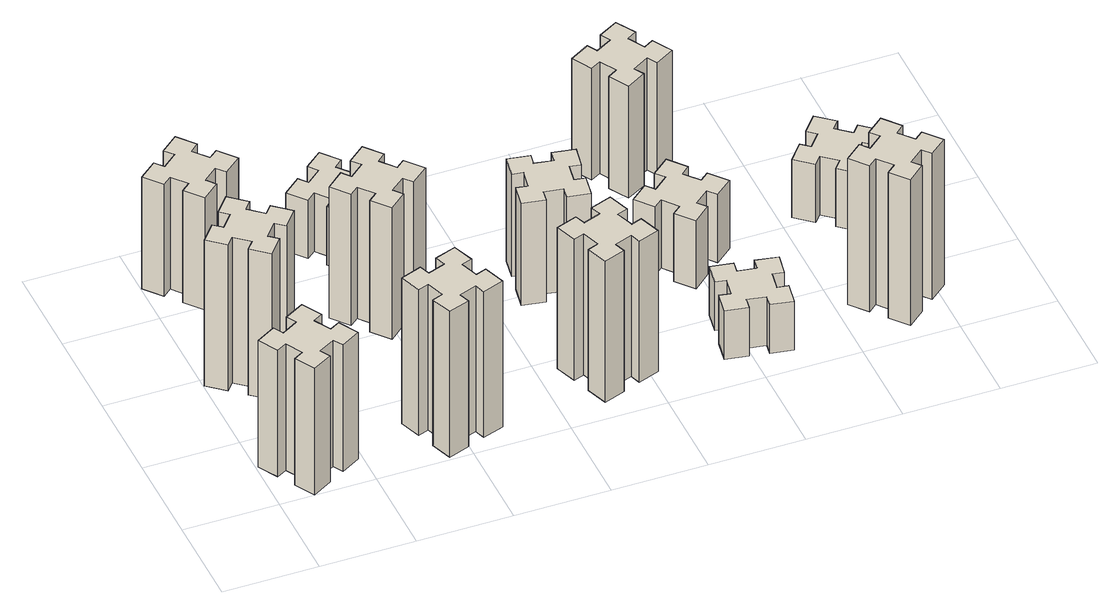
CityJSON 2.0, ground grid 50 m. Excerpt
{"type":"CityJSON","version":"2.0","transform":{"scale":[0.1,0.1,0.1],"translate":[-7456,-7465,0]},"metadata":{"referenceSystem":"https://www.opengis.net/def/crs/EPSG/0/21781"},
"CityObjects":{
"building1":{"type":"Building","attributes":{"class":"1000","function":"1000","usage":"1000","yearOfConstruction":2016,"roofType":"1000","measuredHeight":78,"storeysAboveGround":30,"storeysBelowGround":0},"geometry":[{"type":"Solid","lod":"1","boundaries":[[[[0,1,2,3,4,5,6,7,8,9,10,11,12,13,14,15,16,17,18,19]],[[17,16,20,21]],[[16,15,22,20]],[[15,14,23,22]],[[14,13,24,23]],[[13,12,25,24]],[[12,11,26,25]],[[11,10,27,26]],[[10,9,28,27]],[[9,8,29,28]],[[8,7,30,29]],[[7,6,31,30]],[[6,5,32,31]],[[5,4,33,32]],[[4,3,34,33]],[[3,2,35,34]],[[2,1,36,35]],[[1,0,37,36]],[[0,19,38,37]],[[19,18,39,38]],[[18,17,21,39]],[[24,25,26,27,28,29,30,31,32,33,34,35,36,37,38,39,21,20,22,23]]]]}]},
"building2":{"type":"Building","attributes":{"class":"1000","function":"1000","usage":"1000","yearOfConstruction":2016,"roofType":"1000","measuredHeight":90,"storeysAboveGround":30,"storeysBelowGround":0},"geometry":[{"type":"Solid","lod":"1","boundaries":[[[[40,41,42,43,44,45,46,47,48,49,50,51,52,53,54,55,56,57,58,59]],[[57,56,60,61]],[[56,55,62,60]],[[55,54,63,62]],[[54,53,64,63]],[[53,52,65,64]],[[52,51,66,65]],[[51,50,67,66]],[[50,49,68,67]],[[49,48,69,68]],[[48,47,70,69]],[[47,46,71,70]],[[46,45,72,71]],[[45,44,73,72]],[[44,43,74,73]],[[43,42,75,74]],[[42,41,76,75]],[[41,40,77,76]],[[40,59,78,77]],[[59,58,79,78]],[[58,57,61,79]],[[64,65,66,67,68,69,70,71,72,73,74,75,76,77,78,79,61,60,62,63]]]]}]},
"building3":{"type":"Building","attributes":{"class":"1000","function":"1000","usage":"1000","yearOfConstruction":2016,"roofType":"1000","measuredHeight":69,"storeysAboveGround":30,"storeysBelowGround":0},"geometry":[{"type":"Solid","lod":"1","boundaries":[[[[80,81,82,83,84,85,86,87,88,89,90,91,92,93,94,95,96,97,98,99]],[[97,96,100,101]],[[96,95,102,100]],[[95,94,103,102]],[[94,93,104,103]],[[93,92,105,104]],[[92,91,106,105]],[[91,90,107,106]],[[90,89,108,107]],[[89,88,109,108]],[[88,87,110,109]],[[87,86,111,110]],[[86,85,112,111]],[[85,84,113,112]],[[84,83,114,113]],[[83,82,115,114]],[[82,81,116,115]],[[81,80,117,116]],[[80,99,118,117]],[[99,98,119,118]],[[98,97,101,119]],[[104,105,106,107,108,109,110,111,112,113,114,115,116,117,118,119,101,100,102,103]]]]}]},
"building4":{"type":"Building","attributes":{"class":"1000","function":"1000","usage":"1000","yearOfConstruction":2016,"roofType":"1000","measuredHeight":90,"storeysAboveGround":30,"storeysBelowGround":0},"geometry":[{"type":"Solid","lod":"1","boundaries":[[[[120,121,122,123,124,125,126,127,128,129,130,131,132,133,134,135,136,137,138,139]],[[137,136,140,141]],[[136,135,142,140]],[[135,134,143,142]],[[134,133,144,143]],[[133,132,145,144]],[[132,131,146,145]],[[131,130,147,146]],[[130,129,148,147]],[[129,128,149,148]],[[128,127,150,149]],[[127,126,151,150]],[[126,125,152,151]],[[125,124,153,152]],[[124,123,154,153]],[[123,122,155,154]],[[122,121,156,155]],[[121,120,157,156]],[[120,139,158,157]],[[139,138,159,158]],[[138,137,141,159]],[[144,145,146,147,148,149,150,151,152,153,154,155,156,157,158,159,141,140,142,143]]]]}]},
"building5":{"type":"Building","attributes":{"class":"1000","function":"1000","usage":"1000","yearOfConstruction":2016,"roofType":"1000","measuredHeight":81,"storeysAboveGround":30,"storeysBelowGround":0},"geometry":[{"type":"Solid","lod":"1","boundaries":[[[[160,161,162,163,164,165,166,167,168,169,170,171,172,173,174,175,176,177,178,179]],[[177,176,180,181]],[[176,175,182,180]],[[175,174,183,182]],[[174,173,184,183]],[[173,172,185,184]],[[172,171,186,185]],[[171,170,187,186]],[[170,169,188,187]],[[169,168,189,188]],[[168,167,190,189]],[[167,166,191,190]],[[166,165,192,191]],[[165,164,193,192]],[[164,163,194,193]],[[163,162,195,194]],[[162,161,196,195]],[[161,160,197,196]],[[160,179,198,197]],[[179,178,199,198]],[[178,177,181,199]],[[184,185,186,187,188,189,190,191,192,193,194,195,196,197,198,199,181,180,182,183]]]]}]},
"building6":{"type":"Building","attributes":{"class":"1000","function":"1000","usage":"1000","yearOfConstruction":2016,"roofType":"1000","measuredHeight":36,"storeysAboveGround":30,"storeysBelowGround":0},"geometry":[{"type":"Solid","lod":"1","boundaries":[[[[200,201,202,203,204,205,206,207,208,209,210,211,212,213,214,215,216,217,218,219]],[[217,216,220,221]],[[216,215,222,220]],[[215,214,223,222]],[[214,213,224,223]],[[213,212,225,224]],[[212,211,226,225]],[[211,210,227,226]],[[210,209,228,227]],[[209,208,229,228]],[[208,207,230,229]],[[207,206,231,230]],[[206,205,232,231]],[[205,204,233,232]],[[204,203,234,233]],[[203,202,235,234]],[[202,201,236,235]],[[201,200,237,236]],[[200,219,238,237]],[[219,218,239,238]],[[218,217,221,239]],[[224,225,226,227,228,229,230,231,232,233,234,235,236,237,238,239,221,220,222,223]]]]}]},
"building7":{"type":"Building","attributes":{"class":"1000","function":"1000","usage":"1000","yearOfConstruction":2016,"roofType":"1000","measuredHeight":87,"storeysAboveGround":30,"storeysBelowGround":0},"geometry":[{"type":"Solid","lod":"1","boundaries":[[[[240,241,242,243,244,245,246,247,248,249,250,251,252,253,254,255,256,257,258,259]],[[257,256,260,261]],[[256,255,262,260]],[[255,254,263,262]],[[254,253,264,263]],[[253,252,265,264]],[[252,251,266,265]],[[251,250,267,266]],[[250,249,268,267]],[[249,248,269,268]],[[248,247,270,269]],[[247,246,271,270]],[[246,245,272,271]],[[245,244,273,272]],[[244,243,274,273]],[[243,242,275,274]],[[242,241,276,275]],[[241,240,277,276]],[[240,259,278,277]],[[259,258,279,278]],[[258,257,261,279]],[[264,265,266,267,268,269,270,271,272,273,274,275,276,277,278,279,261,260,262,263]]]]}]},
"building8":{"type":"Building","attributes":{"class":"1000","function":"1000","usage":"1000","yearOfConstruction":2016,"roofType":"1000","measuredHeight":63,"storeysAboveGround":30,"storeysBelowGround":0},"geometry":[{"type":"Solid","lod":"1","boundaries":[[[[280,281,282,283,284,285,286,287,288,289,290,291,292,293,294,295,296,297,298,299]],[[297,296,300,301]],[[296,295,302,300]],[[295,294,303,302]],[[294,293,304,303]],[[293,292,305,304]],[[292,291,306,305]],[[291,290,307,306]],[[290,289,308,307]],[[289,288,309,308]],[[288,287,310,309]],[[287,286,311,310]],[[286,285,312,311]],[[285,284,313,312]],[[284,283,314,313]],[[283,282,315,314]],[[282,281,316,315]],[[281,280,317,316]],[[280,299,318,317]],[[299,298,319,318]],[[298,297,301,319]],[[304,305,306,307,308,309,310,311,312,313,314,315,316,317,318,319,301,300,302,303]]]]}]},
"building9":{"type":"Building","attributes":{"class":"1000","function":"1000","usage":"1000","yearOfConstruction":2016,"roofType":"1000","measuredHeight":30,"storeysAboveGround":30,"storeysBelowGround":0},"geometry":[{"type":"Solid","lod":"1","boundaries":[[[[320,321,322,323,324,325,326,327,328,329,330,331,332,333,334,335,336,337,338,339]],[[337,336,340,341]],[[336,335,342,340]],[[335,334,343,342]],[[334,333,344,343]],[[333,332,345,344]],[[332,331,346,345]],[[331,330,347,346]],[[330,329,348,347]],[[329,328,349,348]],[[328,327,350,349]],[[327,326,351,350]],[[326,325,352,351]],[[325,324,353,352]],[[324,323,354,353]],[[323,322,355,354]],[[322,321,356,355]],[[321,320,357,356]],[[320,339,358,357]],[[339,338,359,358]],[[338,337,341,359]],[[344,345,346,347,348,349,350,351,352,353,354,355,356,357,358,359,341,340,342,343]]]]}]},
"building10":{"type":"Building","attributes":{"class":"1000","function":"1000","usage":"1000","yearOfConstruction":2016,"roofType":"1000","measuredHeight":42,"storeysAboveGround":30,"storeysBelowGround":0},"geometry":[{"type":"Solid","lod":"1","boundaries":[[[[360,361,362,363,364,365,366,367,368,369,370,371,372,373,374,375,376,377,378,379]],[[377,376,380,381]],[[376,375,382,380]],[[375,374,383,382]],[[374,373,384,383]],[[373,372,385,384]],[[372,371,386,385]],[[371,370,387,386]],[[370,369,388,387]],[[369,368,389,388]],[[368,367,390,389]],[[367,366,391,390]],[[366,365,392,391]],[[365,364,393,392]],[[364,363,394,393]],[[363,362,395,394]],[[362,361,396,395]],[[361,360,397,396]],[[360,379,398,397]],[[379,378,399,398]],[[378,377,381,399]],[[384,385,386,387,388,389,390,391,392,393,394,395,396,397,398,399,381,380,382,383]]]]}]},
"building11":{"type":"Building","attributes":{"class":"1000","function":"1000","usage":"1000","yearOfConstruction":2016,"roofType":"1000","measuredHeight":69,"storeysAboveGround":30,"storeysBelowGround":0},"geometry":[{"type":"Solid","lod":"1","boundaries":[[[[400,401,402,403,404,405,406,407,408,409,410,411,412,413,414,415,416,417,418,419]],[[417,416,420,421]],[[416,415,422,420]],[[415,414,423,422]],[[414,413,424,423]],[[413,412,425,424]],[[412,411,426,425]],[[411,410,427,426]],[[410,409,428,427]],[[409,408,429,428]],[[408,407,430,429]],[[407,406,431,430]],[[406,405,432,431]],[[405,404,433,432]],[[404,403,434,433]],[[403,402,435,434]],[[402,401,436,435]],[[401,400,437,436]],[[400,419,438,437]],[[419,418,439,438]],[[418,417,421,439]],[[424,425,426,427,428,429,430,431,432,433,434,435,436,437,438,439,421,420,422,423]]]]}]},
"building12":{"type":"Building","attributes":{"class":"1000","function":"1000","usage":"1000","yearOfConstruction":2016,"roofType":"1000","measuredHeight":90,"storeysAboveGround":30,"storeysBelowGround":0},"geometry":[{"type":"Solid","lod":"1","boundaries":[[[[440,441,442,443,444,445,446,447,448,449,450,451,452,453,454,455,456,457,458,459]],[[457,456,460,461]],[[456,455,462,460]],[[455,454,463,462]],[[454,453,464,463]],[[453,452,465,464]],[[452,451,466,465]],[[451,450,467,466]],[[450,449,468,467]],[[449,448,469,468]],[[448,447,470,469]],[[447,446,471,470]],[[446,445,472,471]],[[445,444,473,472]],[[444,443,474,473]],[[443,442,475,474]],[[442,441,476,475]],[[441,440,477,476]],[[440,459,478,477]],[[459,458,479,478]],[[458,457,461,479]],[[464,465,466,467,468,469,470,471,472,473,474,475,476,477,478,479,461,460,462,463]]]]}]},
"building13":{"type":"Building","attributes":{"class":"1000","function":"1000","usage":"1000","yearOfConstruction":2016,"roofType":"1000","measuredHeight":36,"storeysAboveGround":30,"storeysBelowGround":0},"geometry":[{"type":"Solid","lod":"1","boundaries":[[[[480,481,482,483,484,485,486,487,488,489,490,491,492,493,494,495,496,497,498,499]],[[497,496,500,501]],[[496,495,502,500]],[[495,494,503,502]],[[494,493,504,503]],[[493,492,505,504]],[[492,491,506,505]],[[491,490,507,506]],[[490,489,508,507]],[[489,488,509,508]],[[488,487,510,509]],[[487,486,511,510]],[[486,485,512,511]],[[485,484,513,512]],[[484,483,514,513]],[[483,482,515,514]],[[482,481,516,515]],[[481,480,517,516]],[[480,499,518,517]],[[499,498,519,518]],[[498,497,501,519]],[[504,505,506,507,508,509,510,511,512,513,514,515,516,517,518,519,501,500,502,503]]]]}]}
},
"vertices":[
[125,224,0],[175,137,0],[123,107,0],[183,3,0],[287,63,0],[257,115,0],[344,165,0],[374,113,0],[478,173,0],[418,277,0],[366,247,0],[316,334,0],[368,364,0],[308,468,0],[204,408,0],[234,356,0],[147,306,0],[117,358,0],[13,298,0],[73,194,0],[147,306,780],[117,358,780],[234,356,780],[204,408,780],[308,468,780],[368,364,780],[316,334,780],[366,247,780],[418,277,780],[478,173,780],[374,113,780],[344,165,780],[257,115,780],[287,63,780],[183,3,780],[123,107,780],[175,137,780],[125,224,780],[73,194,780],[13,298,780],
[354,1027,0],[278,1092,0],[316,1138,0],[224,1215,0],[147,1123,0],[193,1084,0],[129,1008,0],[83,1046,0],[6,954,0],[98,877,0],[136,923,0],[213,859,0],[174,813,0],[266,736,0],[343,828,0],[297,866,0],[362,943,0],[408,904,0],[485,996,0],[393,1073,0],[362,943,900],[408,904,900],[297,866,900],[343,828,900],[266,736,900],[174,813,900],[213,859,900],[136,923,900],[98,877,900],[6,954,900],[83,1046,900],[129,1008,900],[193,1084,900],[147,1123,900],[224,1215,900],[316,1138,900],[278,1092,900],[354,1027,900],[393,1073,900],[485,996,900],
[362,1748,0],[297,1824,0],[343,1863,0],[266,1955,0],[174,1878,0],[213,1832,0],[136,1767,0],[98,1813,0],[6,1736,0],[83,1644,0],[129,1683,0],[193,1606,0],[147,1568,0],[224,1476,0],[316,1553,0],[278,1599,0],[354,1663,0],[393,1617,0],[485,1694,0],[408,1786,0],[354,1663,690],[393,1617,690],[278,1599,690],[316,1553,690],[224,1476,690],[147,1568,690],[193,1606,690],[129,1683,690],[83,1644,690],[6,1736,690],[98,1813,690],[136,1767,690],[213,1832,690],[174,1878,690],[266,1955,690],[343,1863,690],[297,1824,690],[362,1748,690],[408,1786,690],[485,1694,690],
[976,115,0],[1070,149,0],[1090,93,0],[1203,134,0],[1162,247,0],[1106,226,0],[1072,320,0],[1128,340,0],[1087,453,0],[974,412,0],[995,356,0],[901,322,0],[880,378,0],[767,337,0],[809,224,0],[865,245,0],[899,151,0],[843,130,0],[884,17,0],[997,59,0],[899,151,900],[843,130,900],[865,245,900],[809,224,900],[767,337,900],[880,378,900],[901,322,900],[995,356,900],[974,412,900],[1087,453,900],[1128,340,900],[1072,320,900],[1106,226,900],[1162,247,900],[1203,134,900],[1090,93,900],[1070,149,900],[976,115,900],[997,59,900],[884,17,900],
[953,1292,0],[876,1227,0],[838,1273,0],[746,1196,0],[823,1104,0],[869,1143,0],[933,1066,0],[887,1028,0],[964,936,0],[1056,1013,0],[1018,1059,0],[1094,1123,0],[1133,1077,0],[1225,1154,0],[1148,1246,0],[1102,1208,0],[1037,1284,0],[1083,1323,0],[1006,1415,0],[914,1338,0],[1037,1284,810],[1083,1323,810],[1102,1208,810],[1148,1246,810],[1225,1154,810],[1133,1077,810],[1094,1123,810],[1018,1059,810],[1056,1013,810],[964,936,810],[887,1028,810],[933,1066,810],[869,1143,810],[823,1104,810],[746,1196,810],[838,1273,810],[876,1227,810],[953,1292,810],[914,1338,810],[1006,1415,810],
[953,1832,0],[876,1767,0],[838,1813,0],[746,1736,0],[823,1644,0],[869,1683,0],[933,1606,0],[887,1568,0],[964,1476,0],[1056,1553,0],[1018,1599,0],[1094,1663,0],[1133,1617,0],[1225,1694,0],[1148,1786,0],[1102,1748,0],[1037,1824,0],[1083,1863,0],[1006,1955,0],[914,1878,0],[1037,1824,360],[1083,1863,360],[1102,1748,360],[1148,1786,360],[1225,1694,360],[1133,1617,360],[1094,1663,360],[1018,1599,360],[1056,1553,360],[964,1476,360],[887,1568,360],[933,1606,360],[869,1683,360],[823,1644,360],[746,1736,360],[838,1813,360],[876,1767,360],[953,1832,360],[914,1878,360],[1006,1955,360],
[1835,456,0],[1741,422,0],[1720,478,0],[1607,437,0],[1649,324,0],[1705,345,0],[1739,251,0],[1683,230,0],[1724,117,0],[1837,159,0],[1816,215,0],[1910,249,0],[1930,193,0],[2043,234,0],[2002,347,0],[1946,326,0],[1912,420,0],[1968,440,0],[1927,553,0],[1814,512,0],[1912,420,870],[1968,440,870],[1946,326,870],[2002,347,870],[2043,234,870],[1930,193,870],[1910,249,870],[1816,215,870],[1837,159,870],[1724,117,870],[1683,230,870],[1739,251,870],[1705,345,870],[1649,324,870],[1607,437,870],[1720,478,870],[1741,422,870],[1835,456,870],[1814,512,870],[1927,553,870],
[1925,1007,0],[1942,1105,0],[2001,1095,0],[2022,1213,0],[1904,1234,0],[1894,1175,0],[1795,1192,0],[1806,1251,0],[1687,1272,0],[1667,1154,0],[1726,1144,0],[1708,1045,0],[1649,1056,0],[1628,937,0],[1747,917,0],[1757,976,0],[1855,958,0],[1845,899,0],[1963,878,0],[1984,997,0],[1855,958,630],[1845,899,630],[1757,976,630],[1747,917,630],[1628,937,630],[1649,1056,630],[1708,1045,630],[1726,1144,630],[1667,1154,630],[1687,1272,630],[1806,1251,630],[1795,1192,630],[1894,1175,630],[1904,1234,630],[2022,1213,630],[2001,1095,630],[1942,1105,630],[1925,1007,630],[1984,997,630],[1963,878,630],
[2466,404,0],[2448,305,0],[2389,316,0],[2368,197,0],[2487,177,0],[2497,236,0],[2595,218,0],[2585,159,0],[2703,138,0],[2724,257,0],[2665,267,0],[2682,365,0],[2741,355,0],[2762,473,0],[2644,494,0],[2634,435,0],[2535,452,0],[2546,511,0],[2427,532,0],[2407,414,0],[2535,452,300],[2546,511,300],[2634,435,300],[2644,494,300],[2762,473,300],[2741,355,300],[2682,365,300],[2665,267,300],[2724,257,300],[2703,138,300],[2585,159,300],[2595,218,300],[2497,236,300],[2487,177,300],[2368,197,300],[2389,316,300],[2448,305,300],[2466,404,300],[2407,414,300],[2427,532,300],
[2498,859,0],[2574,923,0],[2613,877,0],[2705,954,0],[2628,1046,0],[2582,1008,0],[2517,1084,0],[2563,1123,0],[2486,1215,0],[2394,1138,0],[2433,1092,0],[2356,1027,0],[2318,1073,0],[2226,996,0],[2303,904,0],[2349,943,0],[2413,866,0],[2367,828,0],[2444,736,0],[2536,813,0],[2413,866,420],[2367,828,420],[2349,943,420],[2303,904,420],[2226,996,420],[2318,1073,420],[2356,1027,420],[2433,1092,420],[2394,1138,420],[2486,1215,420],[2563,1123,420],[2517,1084,420],[2582,1008,420],[2628,1046,420],[2705,954,420],[2613,877,420],[2574,923,420],[2498,859,420],[2536,813,420],[2444,736,420],
[2345,1704,0],[2395,1617,0],[2343,1587,0],[2403,1483,0],[2507,1543,0],[2477,1595,0],[2564,1645,0],[2594,1593,0],[2698,1653,0],[2638,1757,0],[2586,1727,0],[2536,1814,0],[2588,1844,0],[2528,1948,0],[2424,1888,0],[2454,1836,0],[2367,1786,0],[2337,1838,0],[2233,1778,0],[2293,1674,0],[2367,1786,690],[2337,1838,690],[2454,1836,690],[2424,1888,690],[2528,1948,690],[2588,1844,690],[2536,1814,690],[2586,1727,690],[2638,1757,690],[2698,1653,690],[2594,1593,690],[2564,1645,690],[2477,1595,690],[2507,1543,690],[2403,1483,690],[2343,1587,690],[2395,1617,690],[2345,1704,690],[2293,1674,690],[2233,1778,690],
[3338,219,0],[3414,283,0],[3453,237,0],[3545,314,0],[3468,406,0],[3422,368,0],[3357,444,0],[3403,483,0],[3326,575,0],[3234,498,0],[3273,452,0],[3196,387,0],[3158,433,0],[3066,356,0],[3143,264,0],[3189,303,0],[3253,226,0],[3207,188,0],[3284,96,0],[3376,173,0],[3253,226,900],[3207,188,900],[3189,303,900],[3143,264,900],[3066,356,900],[3158,433,900],[3196,387,900],[3273,452,900],[3234,498,900],[3326,575,900],[3403,483,900],[3357,444,900],[3422,368,900],[3468,406,900],[3545,314,900],[3453,237,900],[3414,283,900],[3338,219,900],[3376,173,900],[3284,96,900],
[3357,966,0],[3422,1043,0],[3468,1004,0],[3545,1096,0],[3453,1173,0],[3414,1127,0],[3338,1192,0],[3376,1238,0],[3284,1315,0],[3207,1223,0],[3253,1184,0],[3189,1108,0],[3143,1146,0],[3066,1054,0],[3158,977,0],[3196,1023,0],[3273,959,0],[3234,913,0],[3326,836,0],[3403,928,0],[3273,959,360],[3234,913,360],[3196,1023,360],[3158,977,360],[3066,1054,360],[3143,1146,360],[3189,1108,360],[3253,1184,360],[3207,1223,360],[3284,1315,360],[3376,1238,360],[3338,1192,360],[3414,1127,360],[3453,1173,360],[3545,1096,360],[3468,1004,360],[3422,1043,360],[3357,966,360],[3403,928,360],[3326,836,360]
]}
